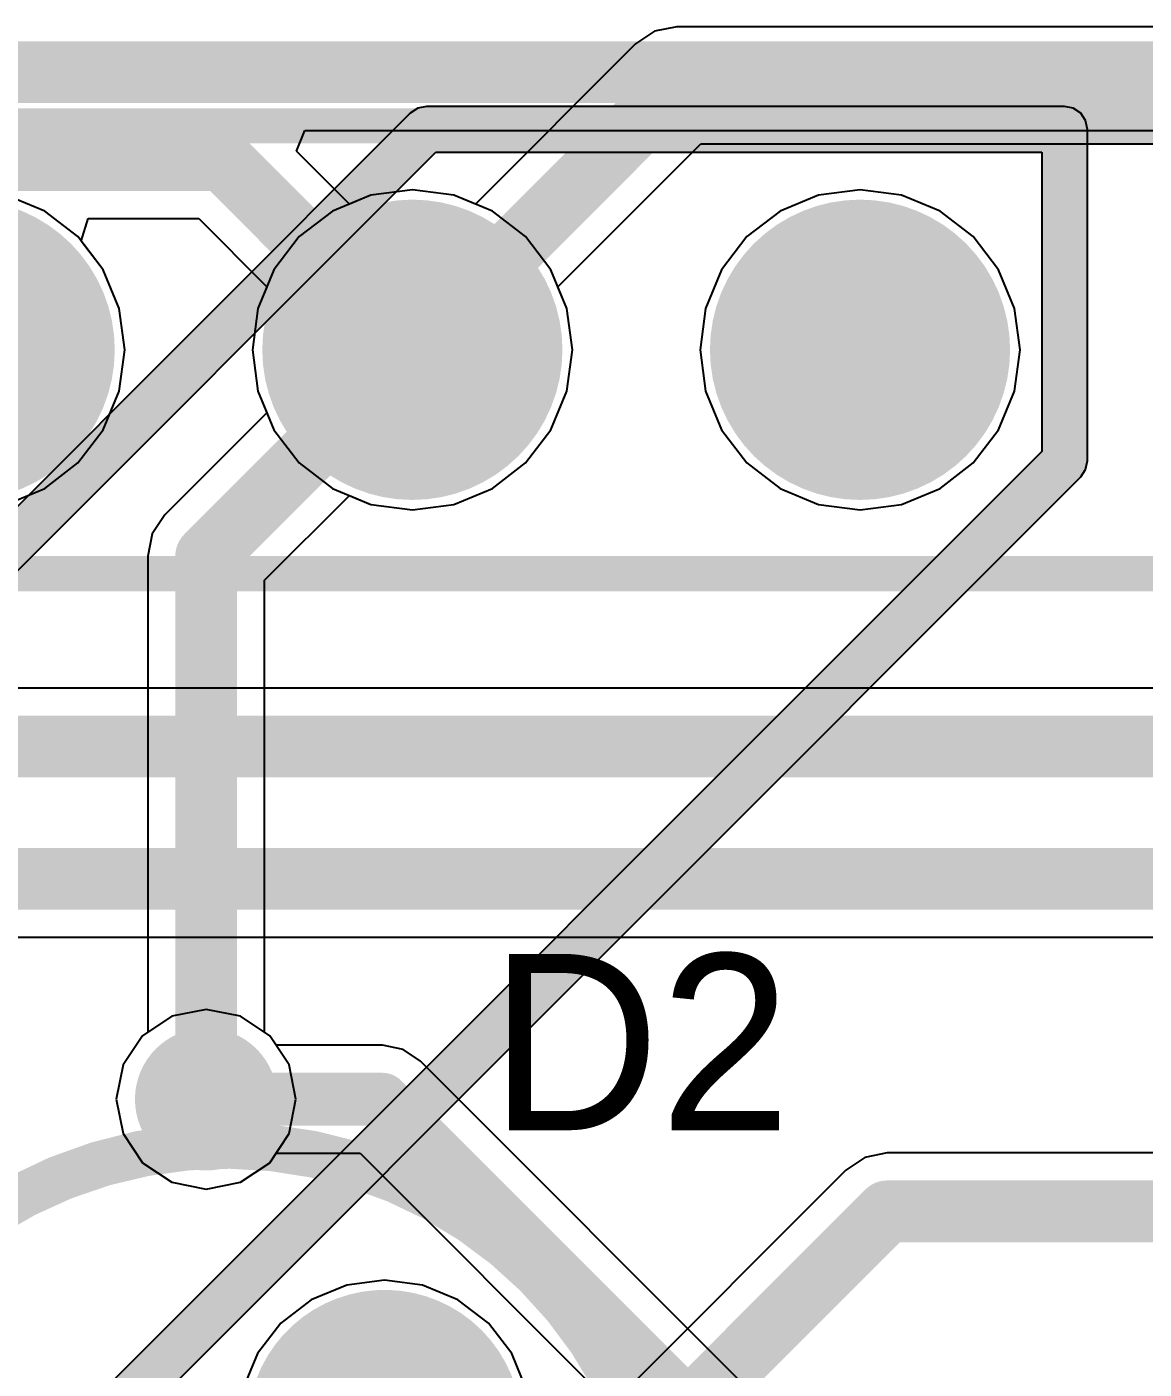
# Model space of a CAD drawing. Header units: millimetres. Extents: x 118 to 288, y 159 to 220.
# Drawn here: x 189.98 to 196.32, y 203.49 to 211.11 of the extents above; entities that cross this region are included whole.
import ezdxf

# ---------------------------------------------------------------- set-up
doc = ezdxf.new("R2010")
doc.units = ezdxf.units.MM
for name, color, linetype in [('BottomLayer', 5, 'Continuous'), ('BottomOverlay', 54, 'Continuous'), ('BottomSolder', 6, 'Continuous'), ('InternalPlane1', 76, 'Continuous'), ('InternalPlane2', 16, 'Continuous'), ('Mechanical1', 6, 'Continuous'), ('MultiLayer', 9, 'Continuous'), ('PadHoleLayer', 156, 'Continuous'), ('TopLayer', 1, 'Continuous'), ('TopOverlay', 2, 'Continuous'), ('TopSolder', 216, 'Continuous'), ('ViaHoleLayer', 16, 'Continuous')]:
    doc.layers.add(name, color=color, linetype=linetype)

# ---------------------------------------------------------------- blocks, each defined once
blk = doc.blocks.new('LED5MM_RED_39')
at = {"layer": 'BottomLayer', "const_width": 0.675}
for points in [[(-1.6075, 0, 1), (-0.9325, 0, 1)], [(0.9325, 0, 1), (1.6075, 0, 1)]]:
    blk.add_lwpolyline(points, format="xyb", close=True, dxfattribs=at)
at = {"layer": 'BottomSolder', "const_width": 0.7766}
for points in [[(-1.6583, 0, 1), (-0.8817, 0, 1)], [(0.8817, 0, 1), (1.6583, 0, 1)]]:
    blk.add_lwpolyline(points, format="xyb", close=True, dxfattribs=at)
at = {"layer": 'InternalPlane1', "const_width": 0.754}
for points in [[(-1.647, 0, 1), (-0.893, 0, 1)], [(0.893, 0, 1), (1.647, 0, 1)]]:
    blk.add_lwpolyline(points, format="xyb", close=True, dxfattribs=at)
at = {"layer": 'InternalPlane2', "const_width": 0.754}
blk.add_lwpolyline([(0.893, 0, 1), (1.647, 0, 1)], format="xyb", close=True, dxfattribs=at)
at = {"layer": 'MultiLayer', "const_width": 0.675}
for points in [[(-1.6075, 0, 1), (-0.9325, 0, 1)], [(0.9325, 0, 1), (1.6075, 0, 1)]]:
    blk.add_lwpolyline(points, format="xyb", close=True, dxfattribs=at)
at = {"layer": 'PadHoleLayer', "const_width": 0.5}
for points in [[(-1.52, 0, 1), (-1.02, 0, 1)], [(1.02, 0, 1), (1.52, 0, 1)]]:
    blk.add_lwpolyline(points, format="xyb", close=True, dxfattribs=at)
at = {"layer": 'TopLayer', "const_width": 0.675}
for points in [[(-1.6075, 0, 1), (-0.9325, 0, 1)], [(0.9325, 0, 1), (1.6075, 0, 1)]]:
    blk.add_lwpolyline(points, format="xyb", close=True, dxfattribs=at)
at = {"layer": 'TopOverlay', "const_width": 0.17}
blk.add_lwpolyline([(2.1268, -1.225, -3.732051), (2.1268, 1.225)], format="xyb", dxfattribs=at)
blk.add_lwpolyline([(2.125, -1.225), (2.125, 1.225)], dxfattribs=at)
at = {"layer": 'TopOverlay', "const_width": 0.085}
for points in [[(2.0825, 1.225, 1), (2.1675, 1.225, 1)], [(2.0843, 1.225, 1), (2.1693, 1.225, 1)], [(2.0825, -1.225, 1), (2.1675, -1.225, 1)], [(2.0843, -1.225, 1), (2.1693, -1.225, 1)]]:
    blk.add_lwpolyline(points, format="xyb", close=True, dxfattribs=at)
at = {"layer": 'TopSolder', "const_width": 0.7766}
for points in [[(-1.6583, 0, 1), (-0.8817, 0, 1)], [(0.8817, 0, 1), (1.6583, 0, 1)]]:
    blk.add_lwpolyline(points, format="xyb", close=True, dxfattribs=at)
blk = doc.blocks.new('HDR1X5_B_74')
at = {"layer": 'BottomLayer', "const_width": 0.75}
for points in [[(2.165, 0, 1), (2.915, 0, 1)], [(4.705, 0, 1), (5.455, 0, 1)], [(7.245, 0, 1), (7.995, 0, 1)], [(9.785, 0, 1), (10.535, 0, 1)]]:
    blk.add_lwpolyline(points, format="xyb", close=True, dxfattribs=at)
at = {"layer": 'BottomLayer'}
blk.add_solid([(-0.75, -0.75), (0.75, -0.75), (-0.75, 0.75), (0.75, 0.75)], dxfattribs=at)
at = {"layer": 'BottomOverlay', "const_width": 0.2}
for points in [[(-1.27, 1.27), (-1.27, -1.27)], [(11.43, 1.27), (-1.27, 1.27)], [(11.43, 1.27), (11.43, -1.27)], [(11.43, -1.27), (-1.27, -1.27)]]:
    blk.add_lwpolyline(points, dxfattribs=at)
at = {"layer": 'BottomOverlay', "const_width": 0.1}
for points in [[(-1.32, 1.27, 1), (-1.22, 1.27, 1)], [(-1.32, 1.27, 1), (-1.22, 1.27, 1)], [(11.38, 1.27, 1), (11.48, 1.27, 1)], [(11.38, 1.27, 1), (11.48, 1.27, 1)], [(-1.32, -1.27, 1), (-1.22, -1.27, 1)], [(-1.32, -1.27, 1), (-1.22, -1.27, 1)], [(11.38, -1.27, 1), (11.48, -1.27, 1)], [(11.38, -1.27, 1), (11.48, -1.27, 1)]]:
    blk.add_lwpolyline(points, format="xyb", close=True, dxfattribs=at)
at = {"layer": 'BottomSolder', "const_width": 0.8516}
for points in [[(2.1142, 0, 1), (2.9658, 0, 1)], [(4.6542, 0, 1), (5.5058, 0, 1)], [(7.1942, 0, 1), (8.0458, 0, 1)], [(9.7342, 0, 1), (10.5858, 0, 1)]]:
    blk.add_lwpolyline(points, format="xyb", close=True, dxfattribs=at)
at = {"layer": 'BottomSolder'}
blk.add_solid([(-0.8516, -0.8516), (0.8516, -0.8516), (-0.8516, 0.8516), (0.8516, 0.8516)], dxfattribs=at)
at = {"layer": 'InternalPlane1', "const_width": 0.704}
for points in [[(2.188, 0, 1), (2.892, 0, 1)], [(4.728, 0, 1), (5.432, 0, 1)], [(7.268, 0, 1), (7.972, 0, 1)], [(9.808, 0, 1), (10.512, 0, 1)]]:
    blk.add_lwpolyline(points, format="xyb", close=True, dxfattribs=at)
at = {"layer": 'InternalPlane2', "const_width": 0.704}
for points in [[(-0.352, 0, 1), (0.352, 0, 1)], [(4.728, 0, 1), (5.432, 0, 1)], [(7.268, 0, 1), (7.972, 0, 1)], [(9.808, 0, 1), (10.512, 0, 1)]]:
    blk.add_lwpolyline(points, format="xyb", close=True, dxfattribs=at)
at = {"layer": 'MultiLayer', "const_width": 0.75}
for points in [[(2.165, 0, 1), (2.915, 0, 1)], [(4.705, 0, 1), (5.455, 0, 1)], [(7.245, 0, 1), (7.995, 0, 1)], [(9.785, 0, 1), (10.535, 0, 1)]]:
    blk.add_lwpolyline(points, format="xyb", close=True, dxfattribs=at)
at = {"layer": 'MultiLayer'}
blk.add_solid([(-0.75, -0.75), (0.75, -0.75), (-0.75, 0.75), (0.75, 0.75)], dxfattribs=at)
at = {"layer": 'PadHoleLayer', "const_width": 0.45}
for points in [[(-0.225, 0, 1), (0.225, 0, 1)], [(2.315, 0, 1), (2.765, 0, 1)], [(4.855, 0, 1), (5.305, 0, 1)], [(7.395, 0, 1), (7.845, 0, 1)], [(9.935, 0, 1), (10.385, 0, 1)]]:
    blk.add_lwpolyline(points, format="xyb", close=True, dxfattribs=at)
at = {"layer": 'TopLayer', "const_width": 0.75}
for points in [[(2.165, 0, 1), (2.915, 0, 1)], [(4.705, 0, 1), (5.455, 0, 1)], [(7.245, 0, 1), (7.995, 0, 1)], [(9.785, 0, 1), (10.535, 0, 1)]]:
    blk.add_lwpolyline(points, format="xyb", close=True, dxfattribs=at)
at = {"layer": 'TopLayer'}
blk.add_solid([(-0.75, -0.75), (0.75, -0.75), (-0.75, 0.75), (0.75, 0.75)], dxfattribs=at)
at = {"layer": 'TopSolder', "const_width": 0.8516}
for points in [[(2.1142, 0, 1), (2.9658, 0, 1)], [(4.6542, 0, 1), (5.5058, 0, 1)], [(7.1942, 0, 1), (8.0458, 0, 1)], [(9.7342, 0, 1), (10.5858, 0, 1)]]:
    blk.add_lwpolyline(points, format="xyb", close=True, dxfattribs=at)
at = {"layer": 'TopSolder'}
blk.add_solid([(-0.8516, -0.8516), (0.8516, -0.8516), (-0.8516, 0.8516), (0.8516, 0.8516)], dxfattribs=at)

msp = doc.modelspace()

# ---------------------------------------------------------------- linework, layer by layer
at = {"layer": 'BottomLayer'}
for p, q in [((193.5432, 211.0811), (193.4357, 211.0093)), ((193.67, 211.1064), (193.5432, 211.0811)), ((198.75, 211.1064), (193.67, 211.1064)), ((193.4357, 211.0093), (192.5275, 210.1011)), ((192.9961, 209.6325), (193.8073, 210.4436)), ((193.8073, 210.4436), (198.6127, 210.4436)), ((192.17, 210.1828), (191.9351, 210.1518)), ((192.4049, 210.1518), (192.17, 210.1828)), ((194.71, 210.1828), (194.4751, 210.1518)), ((194.9449, 210.1518), (194.71, 210.1828)), ((190.0839, 210.0611), (189.8649, 210.1518)), ((191.9351, 210.1518), (191.7161, 210.0611)), ((192.5275, 210.1011), (192.4049, 210.1518)), ((194.4751, 210.1518), (194.2561, 210.0611)), ((195.1639, 210.0611), (194.9449, 210.1518)), ((190.2719, 209.9169), (190.0839, 210.0611)), ((191.7161, 210.0611), (191.5281, 209.9169)), ((194.2561, 210.0611), (194.0681, 209.9169)), ((195.3519, 209.9169), (195.1639, 210.0611)), ((190.4161, 209.7289), (190.2719, 209.9169)), ((191.5281, 209.9169), (191.3839, 209.7289)), ((194.0681, 209.9169), (193.9239, 209.7289)), ((195.4961, 209.7289), (195.3519, 209.9169)), ((190.5068, 209.5099), (190.4161, 209.7289)), ((191.3839, 209.7289), (191.2932, 209.5099)), ((193.9239, 209.7289), (193.8332, 209.5099)), ((195.5868, 209.5099), (195.4961, 209.7289)), ((193.0468, 209.5099), (192.9961, 209.6325)), ((190.5378, 209.275), (190.5068, 209.5099)), ((191.2932, 209.5099), (191.2622, 209.275)), ((193.0778, 209.275), (193.0468, 209.5099)), ((193.8332, 209.5099), (193.8022, 209.275)), ((195.6178, 209.275), (195.5868, 209.5099)), ((190.5068, 209.0401), (190.5378, 209.275)), ((191.2622, 209.275), (191.2932, 209.0401)), ((193.0468, 209.0401), (193.0778, 209.275)), ((193.8022, 209.275), (193.8332, 209.0401)), ((195.5868, 209.0401), (195.6178, 209.275)), ((190.4161, 208.8211), (190.5068, 209.0401)), ((191.2932, 209.0401), (191.3839, 208.8211)), ((192.9561, 208.8211), (193.0468, 209.0401)), ((193.8332, 209.0401), (193.9239, 208.8211)), ((195.4961, 208.8211), (195.5868, 209.0401)), ((190.2719, 208.6331), (190.4161, 208.8211)), ((191.3839, 208.8211), (191.5281, 208.6331)), ((192.8119, 208.6331), (192.9561, 208.8211)), ((193.9239, 208.8211), (194.0681, 208.6331)), ((195.3519, 208.6331), (195.4961, 208.8211)), ((190.0839, 208.4889), (190.2719, 208.6331)), ((191.5281, 208.6331), (191.7161, 208.4889)), ((192.6239, 208.4889), (192.8119, 208.6331)), ((194.0681, 208.6331), (194.2561, 208.4889)), ((195.1639, 208.4889), (195.3519, 208.6331)), ((189.8649, 208.3982), (190.0839, 208.4889)), ((191.7161, 208.4889), (191.9351, 208.3982)), ((192.4049, 208.3982), (192.6239, 208.4889)), ((194.2561, 208.4889), (194.4751, 208.3982)), ((194.9449, 208.3982), (195.1639, 208.4889)), ((191.9351, 208.3982), (192.17, 208.3672)), ((192.17, 208.3672), (192.4049, 208.3982)), ((194.4751, 208.3982), (194.71, 208.3672)), ((194.71, 208.3672), (194.9449, 208.3982)), ((216, 207.3564), (188.75, 207.3564)), ((189.1373, 205.9436), (215.8627, 205.9436)), ((191, 205.5348), (190.8049, 205.496)), ((191.1951, 205.496), (191, 205.5348)), ((190.8049, 205.496), (190.6395, 205.3855)), ((191.3605, 205.3855), (191.1951, 205.496)), ((190.6395, 205.3855), (190.529, 205.2201)), ((191.397, 205.3309), (191.3605, 205.3855)), ((192, 205.3309), (191.397, 205.3309)), ((192.1171, 205.3076), (192, 205.3309)), ((192, 205.3309), (192, 205.3309)), ((192.2163, 205.2413), (192.1171, 205.3076)), ((190.529, 205.2201), (190.4902, 205.025)), ((194.3219, 203.1357), (192.2163, 205.2413)), ((190.4902, 205.025), (190.529, 204.8299)), ((190.529, 204.8299), (190.6395, 204.6645)), ((191.3605, 204.6645), (191.397, 204.7191)), ((191.397, 204.7191), (191.8733, 204.7191)), ((191.8733, 204.7191), (193.7998, 202.7927)), ((190.6395, 204.6645), (190.8049, 204.554)), ((191.1951, 204.554), (191.3605, 204.6645)), ((190.8049, 204.554), (191, 204.5152)), ((191, 204.5152), (191.1951, 204.554)), ((191.7975, 203.9712), (191.5968, 203.8881)), ((192.0129, 203.9995), (191.7975, 203.9712)), ((192.2282, 203.9712), (192.0129, 203.9995)), ((192.4289, 203.8881), (192.2282, 203.9712)), ((191.5968, 203.8881), (191.4245, 203.7558)), ((192.6013, 203.7558), (192.4289, 203.8881)), ((191.4245, 203.7558), (191.2922, 203.5835)), ((192.7335, 203.5835), (192.6013, 203.7558)), ((191.2922, 203.5835), (191.2091, 203.3828)), ((192.8166, 203.3828), (192.7335, 203.5835))]:
    msp.add_line(p, q, dxfattribs=at)
for points, const_width in [([(192.17, 209.275), (193.67, 210.775)], 0.35), ([(193.67, 210.775), (198.75, 210.775)], 0.35), ([(188.75, 207.025), (216, 207.025)], 0.35), ([(189, 206.275), (216, 206.275)], 0.35), ([(191, 205.025), (192, 205.025)], 0.3), ([(192, 205.025), (194.1056, 202.9194)], 0.3)]:
    msp.add_lwpolyline(points, dxfattribs=dict(at, const_width=const_width))
for points, const_width in [([(193.5825, 210.775, 1), (193.7575, 210.775, 1)], 0.175), ([(193.5825, 210.775, 1), (193.7575, 210.775, 1)], 0.175), ([(192.0825, 209.275, 1), (192.2575, 209.275, 1)], 0.175), ([(190.825, 205.025, 1), (191.175, 205.025, 1)], 0.35), ([(190.925, 205.025, 1), (191.075, 205.025, 1)], 0.15), ([(191.925, 205.025, 1), (192.075, 205.025, 1)], 0.15), ([(191.925, 205.025, 1), (192.075, 205.025, 1)], 0.15)]:
    msp.add_lwpolyline(points, format="xyb", close=True, dxfattribs=dict(at, const_width=const_width))
at = {"layer": 'InternalPlane1', "const_width": 0.404}
msp.add_lwpolyline([(190.798, 205.025, 1), (191.202, 205.025, 1)], format="xyb", close=True, dxfattribs=at)
at = {"layer": 'InternalPlane2'}
for p, q in [((192.2004, 210.6446), (192.1584, 210.6166)), ((192.25, 210.6545), (192.2004, 210.6446)), ((195.8705, 210.6545), (192.25, 210.6545)), ((195.9201, 210.6446), (195.8705, 210.6545)), ((195.9621, 210.6166), (195.9201, 210.6446)), ((192.1584, 210.6166), (185.6584, 204.1166)), ((195.9901, 210.5746), (195.9621, 210.6166)), ((196, 210.525), (195.9901, 210.5746)), ((196, 208.6455), (196, 210.525)), ((185.8795, 203.9714), (192.3036, 210.3955)), ((192.3036, 210.3955), (195.741, 210.3955)), ((195.741, 210.3955), (195.741, 208.6991)), ((195.741, 208.6991), (185.9464, 198.9045)), ((195.9901, 208.596), (196, 208.6455)), ((195.9621, 208.5539), (195.9901, 208.596)), ((186.0916, 198.6834), (195.9621, 208.5539))]:
    msp.add_line(p, q, dxfattribs=at)
at = {"layer": 'InternalPlane2', "const_width": 0.254}
for points in [[(185.75, 204.025), (192.25, 210.525)], [(192.25, 210.525), (195.8705, 210.525)], [(195.8705, 208.6455), (195.8705, 210.525)], [(186, 198.775), (195.8705, 208.6455)]]:
    msp.add_lwpolyline(points, dxfattribs=at)
at = {"layer": 'InternalPlane2'}
for points, const_width in [([(192.1865, 210.525, 1), (192.3135, 210.525, 1)], 0.127), ([(192.1865, 210.525, 1), (192.3135, 210.525, 1)], 0.127), ([(195.807, 210.525, 1), (195.934, 210.525, 1)], 0.127), ([(195.807, 210.525, 1), (195.934, 210.525, 1)], 0.127), ([(195.807, 208.6455, 1), (195.934, 208.6455, 1)], 0.127), ([(195.807, 208.6455, 1), (195.934, 208.6455, 1)], 0.127), ([(190.798, 205.025, 1), (191.202, 205.025, 1)], 0.404)]:
    msp.add_lwpolyline(points, format="xyb", close=True, dxfattribs=dict(at, const_width=const_width))
at = {"layer": 'Mechanical1', "const_width": 0.25}
msp.add_lwpolyline([(193.6148, 202.2694, 1), (188.6148, 202.2694, 1)], format="xyb", close=True, dxfattribs=at)
at = {"layer": 'MultiLayer', "const_width": 0.35}
msp.add_lwpolyline([(190.825, 205.025, 1), (191.175, 205.025, 1)], format="xyb", close=True, dxfattribs=at)
at = {"layer": 'TopLayer'}
for p, q in [((191.5123, 210.4013), (191.5609, 210.5186)), ((191.5609, 210.5186), (199.9655, 210.5186)), ((191.8125, 210.1011), (191.5123, 210.4013)), ((192.17, 210.1828), (191.9351, 210.1518)), ((192.4049, 210.1518), (192.17, 210.1828)), ((194.71, 210.1828), (194.4751, 210.1518)), ((194.9449, 210.1518), (194.71, 210.1828)), ((191.9351, 210.1518), (191.8125, 210.1011)), ((192.6239, 210.0611), (192.4049, 210.1518)), ((194.4751, 210.1518), (194.2561, 210.0611)), ((195.1639, 210.0611), (194.9449, 210.1518)), ((190.2913, 209.8916), (190.3303, 210.0186)), ((190.3303, 210.0186), (190.9577, 210.0186)), ((190.9577, 210.0186), (191.3439, 209.6325)), ((192.8119, 209.9169), (192.6239, 210.0611)), ((194.2561, 210.0611), (194.0681, 209.9169)), ((195.3519, 209.9169), (195.1639, 210.0611)), ((190.4161, 209.7289), (190.2913, 209.8916)), ((192.9561, 209.7289), (192.8119, 209.9169)), ((194.0681, 209.9169), (193.9239, 209.7289)), ((195.4961, 209.7289), (195.3519, 209.9169)), ((190.5068, 209.5099), (190.4161, 209.7289)), ((193.0468, 209.5099), (192.9561, 209.7289)), ((193.9239, 209.7289), (193.8332, 209.5099)), ((195.5868, 209.5099), (195.4961, 209.7289)), ((191.3439, 209.6325), (191.2932, 209.5099)), ((190.5378, 209.275), (190.5068, 209.5099)), ((191.2932, 209.5099), (191.2622, 209.275)), ((193.0778, 209.275), (193.0468, 209.5099)), ((193.8332, 209.5099), (193.8022, 209.275)), ((195.6178, 209.275), (195.5868, 209.5099)), ((190.5068, 209.0401), (190.5378, 209.275)), ((191.2622, 209.275), (191.2932, 209.0401)), ((193.0468, 209.0401), (193.0778, 209.275)), ((193.8022, 209.275), (193.8332, 209.0401)), ((195.5868, 209.0401), (195.6178, 209.275)), ((190.4161, 208.8211), (190.5068, 209.0401)), ((191.2932, 209.0401), (191.3439, 208.9175)), ((192.9561, 208.8211), (193.0468, 209.0401)), ((193.8332, 209.0401), (193.9239, 208.8211)), ((195.4961, 208.8211), (195.5868, 209.0401)), ((191.3439, 208.9175), (190.7657, 208.3393)), ((190.2719, 208.6331), (190.4161, 208.8211)), ((192.8119, 208.6331), (192.9561, 208.8211)), ((193.9239, 208.8211), (194.0681, 208.6331)), ((195.3519, 208.6331), (195.4961, 208.8211)), ((190.0839, 208.4889), (190.2719, 208.6331)), ((192.6239, 208.4889), (192.8119, 208.6331)), ((194.0681, 208.6331), (194.2561, 208.4889)), ((195.1639, 208.4889), (195.3519, 208.6331)), ((189.8649, 208.3982), (190.0839, 208.4889)), ((191.3314, 207.9677), (191.8125, 208.4489)), ((191.8125, 208.4489), (191.9351, 208.3982)), ((192.4049, 208.3982), (192.6239, 208.4889)), ((194.2561, 208.4889), (194.4751, 208.3982)), ((194.9449, 208.3982), (195.1639, 208.4889)), ((191.9351, 208.3982), (192.17, 208.3672)), ((192.17, 208.3672), (192.4049, 208.3982)), ((194.4751, 208.3982), (194.71, 208.3672)), ((194.71, 208.3672), (194.9449, 208.3982)), ((190.7657, 208.3393), (190.6939, 208.2318)), ((190.6939, 208.2318), (190.6686, 208.105)), ((190.6686, 208.105), (190.6686, 205.4049)), ((191.3314, 205.4049), (191.3314, 207.9677)), ((190.6395, 205.3855), (190.529, 205.2201)), ((190.6686, 205.4049), (190.6395, 205.3855)), ((191.3605, 205.3855), (191.3314, 205.4049)), ((191.471, 205.2201), (191.3605, 205.3855)), ((190.529, 205.2201), (190.4902, 205.025)), ((191.5098, 205.025), (191.471, 205.2201)), ((190.4902, 205.025), (190.529, 204.8299)), ((191.471, 204.8299), (191.5098, 205.025)), ((190.529, 204.8299), (190.6395, 204.6645)), ((191.3605, 204.6645), (191.471, 204.8299)), ((194.7376, 204.6955), (194.6301, 204.6237)), ((194.8644, 204.7208), (194.7376, 204.6955)), ((197.185, 204.7208), (194.8644, 204.7208)), ((190.6395, 204.6645), (190.8049, 204.554)), ((191.1951, 204.554), (191.3605, 204.6645)), ((194.6301, 204.6237), (192.9427, 202.9363)), ((190.8049, 204.554), (191, 204.5152)), ((191, 204.5152), (191.1951, 204.554)), ((191.7975, 203.9712), (191.5968, 203.8881)), ((192.0129, 203.9995), (191.7975, 203.9712)), ((192.2282, 203.9712), (192.0129, 203.9995)), ((192.4289, 203.8881), (192.2282, 203.9712)), ((191.5968, 203.8881), (191.4245, 203.7558)), ((192.6013, 203.7558), (192.4289, 203.8881)), ((191.4245, 203.7558), (191.2922, 203.5835)), ((192.7335, 203.5835), (192.6013, 203.7558)), ((191.2922, 203.5835), (191.2091, 203.3828)), ((192.8166, 203.3828), (192.7335, 203.5835))]:
    msp.add_line(p, q, dxfattribs=at)
at = {"layer": 'TopLayer', "const_width": 0.35}
for points in [[(178.825, 210.85), (199.9655, 210.85)], [(183.825, 210.35), (191.095, 210.35)], [(191.095, 210.35), (192.17, 209.275)], [(191, 208.105), (192.17, 209.275)], [(191, 205.025), (191, 208.105)], [(190.675, 200.2), (194.8644, 204.3894)], [(194.8644, 204.3894), (198.0348, 204.3894)]]:
    msp.add_lwpolyline(points, dxfattribs=at)
at = {"layer": 'TopLayer'}
for points, const_width in [([(191.0075, 210.35, 1), (191.1825, 210.35, 1)], 0.175), ([(191.0075, 210.35, 1), (191.1825, 210.35, 1)], 0.175), ([(192.0825, 209.275, 1), (192.2575, 209.275, 1)], 0.175), ([(192.0825, 209.275, 1), (192.2575, 209.275, 1)], 0.175), ([(190.9125, 208.105, 1), (191.0875, 208.105, 1)], 0.175), ([(190.9125, 208.105, 1), (191.0875, 208.105, 1)], 0.175), ([(190.825, 205.025, 1), (191.175, 205.025, 1)], 0.35), ([(190.9125, 205.025, 1), (191.0875, 205.025, 1)], 0.175), ([(194.7769, 204.3894, 1), (194.9519, 204.3894, 1)], 0.175), ([(194.7769, 204.3894, 1), (194.9519, 204.3894, 1)], 0.175)]:
    msp.add_lwpolyline(points, format="xyb", close=True, dxfattribs=dict(at, const_width=const_width))
at = {"layer": 'ViaHoleLayer', "const_width": 0.15}
msp.add_lwpolyline([(190.925, 205.025, 1), (191.075, 205.025, 1)], format="xyb", close=True, dxfattribs=at)

# ---------------------------------------------------------------- block references
for name, p, rotation in [('HDR1X5_B_74', (197.25, 209.275), 180), ('LED5MM_RED_39', (191.1148, 202.2694), 225)]:
    msp.add_blockref(name, p, dxfattribs=dict(rotation=rotation))

# ---------------------------------------------------------------- texts
at = {"layer": 'TopOverlay'}
msp.add_text('D2', height=1, dxfattribs=at).set_placement((192.6083, 204.8493))

doc.saveas('drawing.dxf')
